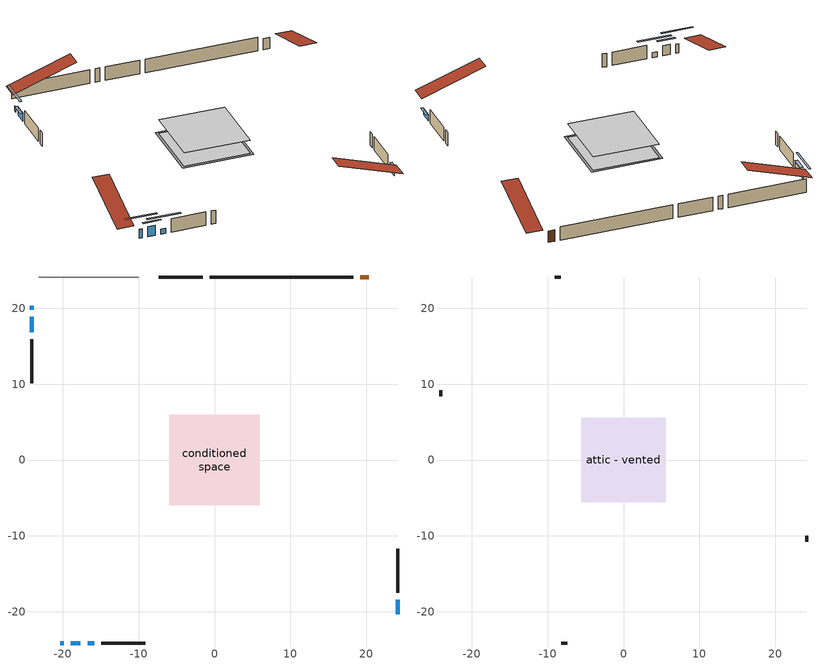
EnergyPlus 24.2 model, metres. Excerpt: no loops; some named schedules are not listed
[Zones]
conditioned space
 floor adiabatic (AdiabaticFloorConstruction): -5.54,-5.54 -5.54,5.54 5.54,5.54 5.54,-5.54 z0
 floor foundation (Slab1 construction): -5.99,-5.99 -5.99,5.99 5.99,5.99 5.99,-5.99 z0
 wall outside (AdiabaticWallConstruction 1): 20.35,24.12 19.24,24.12 z0:2.03
 wall outside (AdiabaticWallConstruction): -20.35,-24.12 -19.86,-24.12 z0:1.6; -24.12,20.35 -24.12,19.81 z0:0.89; 24.12,-20.35 24.12,-18.41 z0:1.09; -18.94,-24.12 -17.66,-24.12 z0:1.83; -16.74,-24.12 -15.87,-24.12 z0:0.86; -24.12,18.89 -24.12,16.85 z0:1.37
 wall outside (Wall2 construction): -1.54,24.12 -7.34,24.12 / -14.94,-24.12 -9.14,-24.12 / -24.12,15.92 -24.12,10.12 / 24.12,-17.49 24.12,-11.68 z0:2.44
 wall othersidecoefficients (Wall1 construction): 18.31,24.12 -0.61,24.12 z0:2.44
 wall adiabatic (Wall4 construction): -9.97,24.12 -23.19,24.12 z0:2.44
 window (WindowConstruction 4): -20.35,-24.12 -19.87,-24.12 z0:1.6
 window (WindowConstruction 5): -24.12,20.35 -24.12,19.81 z0:0.89
 window (WindowConstruction): 24.12,-20.35 24.12,-18.41 z0:1.09
 window (WindowConstruction 1): -18.94,-24.12 -17.67,-24.12 z0:1.83
 window (WindowConstruction 2): -16.74,-24.12 -15.87,-24.12 z0:0.86
 window (WindowConstruction 3): -24.12,18.88 -24.12,16.85 z0:1.37
 door (Door): 20.35,24.12 19.24,24.12 z0:2.03
 ceiling adiabatic (AdiabaticFloorConstruction): 5.54,-5.54 5.54,5.54 -5.54,5.54 -5.54,-5.54 z0
attic - vented
 floor to conditioned space (Floor1 construction Reversed): -5.54,-5.54 -5.54,5.54 5.54,5.54 5.54,-5.54 z2.44
 wall outside (Wall3 construction): -8.27,24.12 -9.04,24.12 / -8.21,-24.12 -7.44,-24.12 / -24.12,9.19 -24.12,8.42 / 24.12,-10.76 24.12,-9.98 z0:2.44
 roof outside (Roof1 construction): 21.28,24.12,2.44 21.28,13.32,6.04 24.12,13.32,6.04 24.12,24.12,2.44; -21.28,-24.12,2.44 -21.28,-13.32,6.04 -24.12,-13.32,6.04 -24.12,-24.12,2.44; -24.12,21.28,2.44 -13.32,21.28,6.04 -13.32,24.12,6.04 -24.12,24.12,2.44; 24.12,-21.28,2.44 13.32,-21.28,6.04 13.32,-24.12,6.04 24.12,-24.12,2.44
shading: -17.42,-24.12 -22.79,-24.12 -22.79,-24.42 -17.42,-24.42 z4.04; -24.12,17.37 -24.12,22.79 -24.42,22.79 -24.42,17.37 z3.33; 24.12,-18.27 24.12,-20.5 24.58,-20.5 24.58,-18.27 z1.24; -16.75,-24.12 -19.85,-24.12 -19.85,-24.42 -16.75,-24.42 z2.74; -13.43,-24.12 -19.18,-24.12 -19.18,-24.42 -13.43,-24.42 z3.3; -24.12,16.7 -24.12,19.03 -24.58,19.03 -24.58,16.7 z1.52
[Building]
Building 1: Terrain=Suburbs
[Site:Location]
Charlottetown AP_PE: Latitude {deg}=46.29; Longitude {deg}=-63.12; Time Zone {hr}=-4; Elevation {m}=48; Keep Site Location Information=Yes
[Site:GroundTemperature:Shallow]
1.81207, -0.126142, -0.281361, 0.638419, 4.33082, 8.00603, 11.1922, 13.2106, 13.3821, 11.7405, 8.63552, 5.07305
[Site:WaterMainsTemperature]
Calculation Method=Schedule; Temperature Schedule=mains temperature schedule
[Material] Roughness=Rough; Thermal Absorptance=0.9
Name | Thickness {m} | Conductivity {W/m-K} | Density {kg/m3} | Specific Heat {J/kg-K} | Solar Absorptance | Visible Absorptance
asphalt or fiberglass shingles | 0.00635 | 0.162714 | 1121.4 | 1465.45 | 0.4 | 0.4
ceiling loosefill ins | 0.0846667 | 0.0480833 | 16.02 | 1046.75 | 0.7 | 0.7
ceiling stud and cavity | 0.1397 | 0.0949009 | 65.682 | 1177.47 | 0.7 | 0.7
concrete 4.0 in. | 0.1016 | 1.803125 | 2242.8 | 837.4 | 0.7 | 0.7
door material | 0.04445 | 0.0451087 | 512.64 | 1214.23 | 0.7 | 0.7
floor covering | 0.0127 | 0.0433444 | 54.468 | 1339.84 | 0.6 | 0.6
floor rigid ins; wall rigid ins 2 | 0.512978 | 0.029427 | 32.04 | 1214.23 | 0.7 | 0.7
floor stud and cavity | 0.1397 | 1.75129 | 37.0049 | 1207.88 | 0.7 | 0.7
furniture material conditioned space 1 | 0.1524 | 0.115458 | 640.8 | 1214.23 | 0.6 | 0.6
gypsum board | 0.0127 | 0.160291 | 801 | 837.4 | 0.6 | 0.6
interior vertical ins | 0.025908 | 0.029427 | 32.04 | 1214.23 | 0.7 | 0.7
osb sheathing 0.5 in. | 0.0127 | 0.115458 | 512.64 | 1214.23 | 0.7 | 0.7
osb sheathing 0.75 in. | 0.01905 | 0.115458 | 512.64 | 1214.23 | 0.7 | 0.7
slab rigid ins | 0.0387967 | 0.029427 | 32.04 | 1214.23 | 0.7 | 0.7
wall rigid ins | 0.051816 | 0.029427 | 32.04 | 1214.23 | 0.4 | 0.4
wall rigid ins 1 | 0.051816 | 0.029427 | 32.04 | 1214.23 | 0.7 | 0.7
wall stud and cavity | 0.1397 | 0.171528 | 139.0536 | 1170.24 | 0.7 | 0.7
wall stud and cavity 1 | 0.1397 | 0.203435 | 139.0536 | 1170.24 | 0.7 | 0.7
wall stud and cavity 2 | 0.0889 | 6.9971 | 50.32683 | 1063.81 | 0.6 | 0.6
wall stud and cavity 3 | 0.1397 | 0.164418 | 139.0536 | 1170.24 | 0.7 | 0.7
wall stud and cavity 4 | 0.0889 | 0.380278 | 52.3479 | 1209.89 | 0.7 | 0.7
wall stud and cavity 5 | 0.0889 | 0.391764 | 83.0341 | 1211.67 | 0.7 | 0.7
wood siding | 0.0254 | 0.102417 | 544.68 | 1172.36 | 0.4 | 0.4
wood siding 1 | 0.00254 | 0.102417 | 544.68 | 1172.36 | 0.4 | 0.4
wood siding 2; wood siding 3 | 0.0254 | 0.102417 | 544.68 | 1172.36 | 0.7 | 0.7
[WindowMaterial:SimpleGlazingSystem]
Name | U-Factor {W/m2-K} | Solar Heat Gain Coefficient
WindowMaterial | 2.9378 | 0.65
WindowMaterial 1 | 2.90259 | 0.68
WindowMaterial 2 | 2.95653 | 0.63
WindowMaterial 3 | 2.89521 | 0.69
WindowMaterial 4 | 2.986628 | 0.61
WindowMaterial 5 | 2.992306 | 0.59
[Construction]
AdiabaticFloorConstruction: floor stud and cavity, floor rigid ins, osb sheathing 0.75 in., floor covering
AdiabaticWallConstruction: wood siding 2, wall rigid ins 2, wall stud and cavity 4, gypsum board
AdiabaticWallConstruction 1: wood siding 3, wall rigid ins 2, wall stud and cavity 4, gypsum board
Door: door material
Floor1 construction Reversed: gypsum board, ceiling stud and cavity, ceiling loosefill ins
furniture construction conditioned space 1: furniture material conditioned space 1
PartitionWallConstruction: gypsum board, wall stud and cavity 5, gypsum board
Roof1 construction: asphalt or fiberglass shingles
Slab1 construction: slab rigid ins, concrete 4.0 in.
Wall1 construction: wall rigid ins, osb sheathing 0.5 in., wall stud and cavity, gypsum board
Wall2 construction: wood siding, wall rigid ins 1, osb sheathing 0.5 in., wall stud and cavity 1, gypsum board
Wall3 construction: wood siding 1, wall stud and cavity 2
Wall4 construction: wall rigid ins, osb sheathing 0.5 in., wall stud and cavity 3, gypsum board
WindowConstruction: WindowMaterial
WindowConstruction 1: WindowMaterial 1
WindowConstruction 2: WindowMaterial 2
WindowConstruction 3: WindowMaterial 3
WindowConstruction 4: WindowMaterial 4
WindowConstruction 5: WindowMaterial 5
[Zone] Multiplier=1; Part of Total Floor Area=Yes
Name | Volume {m3}
attic - vented | 71.8086
conditioned space | 299.7
[Space]
Name | Zone | Volume {m3}
attic - vented 1 | attic - vented | 71.8086
conditioned space 1 | conditioned space | 299.7
[ZoneInfiltration:EffectiveLeakageArea]
infil attic - vented 1: Zone or Space=attic - vented 1; Schedule=Always On Discrete; Effective Air Leakage Area {cm2}=4402.39; Stack Coefficient=0.000419849; Wind Coefficient=1.38442e-05
[ZoneMixing]
whole house fan mix: Zone or Space=attic - vented; Schedule=Always On Continuous; Design Flow Rate Calculation Method=Flow/Zone; Design Flow Rate {m3/s}=0; Source Zone or Space=conditioned space
[SurfaceProperty:ExposedFoundationPerimeter]
Slab1: Exposed Perimeter Calculation Method=TotalExposedPerimeter; Total Exposed Perimeter {m}=34.747
[SurfaceProperty:OtherSideCoefficients]
other non-freezing space: Combined Convective/Radiative Film Coefficient {W/m2-K}=8.35; Constant Temperature Coefficient=1; External Dry-Bulb Temperature Coefficient=0; Ground Temperature Coefficient=0; Wind Speed Coefficient=0; Zone Air Temperature Coefficient=0; Constant Temperature Schedule=other non-freezing space; Previous Other Side Temperature Coefficient=0
[InternalMass] Zone or ZoneList=conditioned space; Space or SpaceList=conditioned space 1
Name | Construction | Surface Area {m2}
furniture mass conditioned space 1 | furniture construction conditioned space 1 | 106.612
partition wall mass | PartitionWallConstruction | 266.53
[Lights]
interior lighting: Zone or ZoneList or Space or SpaceList=conditioned space 1; Schedule=interior lighting schedule; Design Level Calculation Method=LightingLevel; Lighting Level {W}=343.2; Return Air Fraction=0; Fraction Radiant=0.6; Fraction Visible=0.2; Fraction Replaceable=1
[People]
occupants: Zone or ZoneList or Space or SpaceList=conditioned space 1; Number of People Schedule=occupants schedule; Number of People Calculation Method=People; Number of People=3; Fraction Radiant=0.314171; Sensible Heat Fraction=0.56303; Activity Level Schedule=occupants activity schedule; Carbon Dioxide Generation Rate {m3/s-W}=0; Enable ASHRAE 55 Comfort Warnings=No; Mean Radiant Temperature Calculation Type=EnclosureAveraged
[ElectricEquipment] Zone or ZoneList or Space or SpaceList=conditioned space 1; Design Level Calculation Method=EquipmentLevel
Name | Schedule | Design Level {W} | Fraction Latent | Fraction Radiant | Fraction Lost
clothes dryer | clothes dryer schedule | 140.772 | 0.015 | 0.081 | 0.85
clothes washer | clothes washer schedule | 32.1985 | 0.03 | 0.162 | 0.7
cooking range | cooking range schedule | 208.969 | 0.08 | 0.432 | 0.2
dishwasher | dishwasher schedule | 66.8632 | 0.3 | 0.18 | 0.4
fridge | fridge schedule | 72.9452 | 0 | 0.6 | 0
mech vent house fan | mech vent house fan schedule | 21.08 | 0 | 0 | 0.5
mech vent house fan cfis | mech vent house fan cfis schedule | 0 | 0 | 0 | 0
misc plug loads | misc plug loads schedule | 494.7 | 0.045 | 0.513 | 0.1
whole house fan | Always On Discrete | 0 | 0 | 0 | 1
[OtherEquipment] Zone or ZoneList or Space or SpaceList=conditioned space 1; Design Level Calculation Method=EquipmentLevel
Name | Fuel Type | Schedule | Design Level {W} | Fraction Latent | Fraction Radiant | Fraction Lost
clothes dryer 1 | Electricity | clothes dryer schedule | 0 | 0.015 | 0.081 | 0.85
cooking range 1 | Electricity | cooking range schedule | 0 | 0.08 | 0.432 | 0.2
general water use latent | None | general water use schedule | 59.3978 | 1 | 0 | 0
general water use sensible | None | general water use schedule | -58.539 | 0 | 0.6 | 0
mech vent house fan latent load | None | Always On Discrete | 0 | 1 | 0 | 0
mech vent house fan sensible load | None | Always On Discrete | 0 | 0 | 0 | 0
water heater energy adjustment1 | FuelOilNo2 | Always On Discrete | 0.01 | 0 | 0 | 1
[ZoneInfiltration:DesignFlowRate] Zone or ZoneList or Space or SpaceList=conditioned space 1; Schedule=Always On Discrete; Design Flow Rate Calculation Method=Flow/Zone; Design Flow Rate {m3/s}=0
infil flow; natural vent flow; whole house fan flow
[Foundation:Kiva]
Foundation Kiva 1: Initial Indoor Air Temperature {C}=18; Interior Vertical Insulation Material=interior vertical ins; Interior Vertical Insulation Depth {m}=0.1016; Wall Height Above Grade {m}=0.1016; Wall Depth Below Slab {m}=0.2032
[Foundation:Kiva:Settings]
Soil Conductivity {W/m-K}=1.275747; Soil Density {kg/m3}=1842.3; Soil Specific Heat {J/kg-K}=418.7; Ground Solar Absorptivity=0.9; Ground Thermal Absorptivity=0.9; Ground Surface Roughness {m}=0.03; Far-Field Width {m}=40; Deep-Ground Boundary Condition=ZeroFlux; Deep-Ground Depth {m}=40; Minimum Cell Dimension {m}=0.2; Maximum Cell Growth Coefficient=3; Simulation Timestep=Timestep
[Exterior:Lights]
exterior lighting: Schedule=exterior lighting schedule; Design Level {W}=75.6
[EnergyManagementSystem:GlobalVariable]
infil_program_Qfan
infil_program_Qinf
natural_vent_program_Qnv
natural_vent_program_Qwhf
[EnergyManagementSystem:Sensor]
Name | Output:Variable or Output:Meter Index Key | Output:Variable or Output:Meter
airflow_gain | infil flow | Infiltration Sensible Heat Gain Energy
airflow_gain_1 | natural vent flow | Infiltration Sensible Heat Gain Energy
airflow_gain_2 | whole house fan flow | Infiltration Sensible Heat Gain Energy
airflow_loss | infil flow | Infiltration Sensible Heat Loss Energy
airflow_loss_1 | natural vent flow | Infiltration Sensible Heat Loss Energy
airflow_loss_2 | whole house fan flow | Infiltration Sensible Heat Loss Energy
clg_load_cond |  | Cooling:EnergyTransfer:Zone:CONDITIONED SPACE
clg_sp_s; clg_sp_s_1 | cooling setpoint | Schedule Value
clothes_dryer_exhaust_0_sch_s | clothes dryer exhaust 0 schedule | Schedule Value
cool_season | cooling season schedule | Schedule Value
htg_load_cond |  | Heating:EnergyTransfer:Zone:CONDITIONED SPACE
htg_sp_s; htg_sp_s_1 | heating setpoint | Schedule Value
ig_ee_conv | clothes dryer | Electric Equipment Convective Heating Energy
ig_ee_conv_2 | cooking range | Electric Equipment Convective Heating Energy
ig_ee_conv_4 | fridge | Electric Equipment Convective Heating Energy
ig_ee_conv_5 | misc plug loads | Electric Equipment Convective Heating Energy
ig_ee_conv_6 | whole house fan | Electric Equipment Convective Heating Energy
ig_ee_rad | clothes dryer | Electric Equipment Radiant Heating Energy
ig_ee_rad_2 | cooking range | Electric Equipment Radiant Heating Energy
ig_ee_rad_4 | fridge | Electric Equipment Radiant Heating Energy
ig_ee_rad_5 | misc plug loads | Electric Equipment Radiant Heating Energy
ig_ee_rad_6 | whole house fan | Electric Equipment Radiant Heating Energy
ig_lgt_conv | interior lighting | Lights Convective Heating Energy
ig_lgt_rad | interior lighting | Lights Radiant Heating Energy
ig_lgt_vis | interior lighting | Lights Visible Radiation Heating Energy
ig_oe_conv | clothes dryer 1 | Other Equipment Convective Heating Energy
ig_oe_conv_1 | cooking range 1 | Other Equipment Convective Heating Energy
ig_oe_conv_2 | general water use latent | Other Equipment Convective Heating Energy
ig_oe_conv_3 | general water use sensible | Other Equipment Convective Heating Energy
ig_oe_conv_4 | water heater energy adjustment1 | Other Equipment Convective Heating Energy
ig_oe_rad | clothes dryer 1 | Other Equipment Radiant Heating Energy
ig_oe_rad_1 | cooking range 1 | Other Equipment Radiant Heating Energy
ig_oe_rad_2 | general water use latent | Other Equipment Radiant Heating Energy
ig_oe_rad_3 | general water use sensible | Other Equipment Radiant Heating Energy
ig_oe_rad_4 | water heater energy adjustment1 | Other Equipment Radiant Heating Energy
ig_ppl_conv | occupants | People Convective Heating Energy
ig_ppl_rad | occupants | People Radiant Heating Energy
im_conv | furniture mass conditioned space 1 | Surface Inside Face Convection Heat Gain Energy
im_conv_1 | partition wall mass | Surface Inside Face Convection Heat Gain Energy
im_ig | furniture mass conditioned space 1 | Surface Inside Face Internal Gains Radiation Heat Gain Energy
im_ig_1 | partition wall mass | Surface Inside Face Internal Gains Radiation Heat Gain Energy
im_lgt | furniture mass conditioned space 1 | Surface Inside Face Lights Radiation Heat Gain Energy
im_lgt_1 | partition wall mass | Surface Inside Face Lights Radiation Heat Gain Energy
im_sol | furniture mass conditioned space 1 | Surface Inside Face Solar Radiation Heat Gain Energy
im_sol_1 | partition wall mass | Surface Inside Face Solar Radiation Heat Gain Energy
im_surf | furniture mass conditioned space 1 | Surface Inside Face Net Surface Thermal Radiation Heat Gain Energy
im_surf_1 | partition wall mass | Surface Inside Face Net Surface Thermal Radiation Heat Gain Energy
mv_conv | mech vent house fan | Electric Equipment Convective Heating Energy
mv_conv_1 | mech vent house fan cfis | Electric Equipment Convective Heating Energy
mv_conv_2 | mech vent house fan latent load | Other Equipment Convective Heating Energy
mv_conv_3 | mech vent house fan sensible load | Other Equipment Convective Heating Energy
mv_rad | mech vent house fan | Electric Equipment Radiant Heating Energy
mv_rad_1 | mech vent house fan cfis | Electric Equipment Radiant Heating Energy
mv_rad_2 | mech vent house fan latent load | Other Equipment Radiant Heating Energy
mv_rad_3 | mech vent house fan sensible load | Other Equipment Radiant Heating Energy
natural_vent_s | natural vent schedule | Schedule Value
oa_temp |  | Site Outdoor Air Drybulb Temperature
out_pb_s |  | Site Outdoor Air Barometric Pressure
out_wt_s |  | Site Outdoor Air Humidity Ratio
site_vw_s |  | Site Wind Speed
ss_back_out | Window1 | Surface Window Shortwave from Zone Back Out Window Heat Transfer Rate
ss_back_out_1 | Window2 | Surface Window Shortwave from Zone Back Out Window Heat Transfer Rate
ss_back_out_2 | Window3 | Surface Window Shortwave from Zone Back Out Window Heat Transfer Rate
ss_back_out_3 | Window5 | Surface Window Shortwave from Zone Back Out Window Heat Transfer Rate
ss_back_out_4 | Window6 | Surface Window Shortwave from Zone Back Out Window Heat Transfer Rate
ss_back_out_5 | Window7 | Surface Window Shortwave from Zone Back Out Window Heat Transfer Rate
ss_conv | Door1 | Surface Inside Face Convection Heat Gain Energy
ss_conv_1 | Window1 | Surface Inside Face Convection Heat Gain Energy
ss_conv_2 | Window2 | Surface Inside Face Convection Heat Gain Energy
ss_conv_3 | Window3 | Surface Inside Face Convection Heat Gain Energy
ss_conv_4 | Window5 | Surface Inside Face Convection Heat Gain Energy
ss_conv_5 | Window6 | Surface Inside Face Convection Heat Gain Energy
ss_conv_6 | Window7 | Surface Inside Face Convection Heat Gain Energy
ss_ig | Door1 | Surface Inside Face Internal Gains Radiation Heat Gain Energy
ss_ig_1 | Window1 | Surface Inside Face Internal Gains Radiation Heat Gain Energy
ss_ig_2 | Window2 | Surface Inside Face Internal Gains Radiation Heat Gain Energy
ss_ig_3 | Window3 | Surface Inside Face Internal Gains Radiation Heat Gain Energy
ss_ig_4 | Window5 | Surface Inside Face Internal Gains Radiation Heat Gain Energy
ss_ig_5 | Window6 | Surface Inside Face Internal Gains Radiation Heat Gain Energy
ss_ig_6 | Window7 | Surface Inside Face Internal Gains Radiation Heat Gain Energy
ss_lgt | Door1 | Surface Inside Face Lights Radiation Heat Gain Energy
ss_sol | Door1 | Surface Inside Face Solar Radiation Heat Gain Energy
ss_surf | Door1 | Surface Inside Face Net Surface Thermal Radiation Heat Gain Energy
ss_surf_1 | Window1 | Surface Inside Face Net Surface Thermal Radiation Heat Gain Energy
ss_surf_2 | Window2 | Surface Inside Face Net Surface Thermal Radiation Heat Gain Energy
ss_surf_3 | Window3 | Surface Inside Face Net Surface Thermal Radiation Heat Gain Energy
ss_surf_4 | Window5 | Surface Inside Face Net Surface Thermal Radiation Heat Gain Energy
ss_surf_5 | Window6 | Surface Inside Face Net Surface Thermal Radiation Heat Gain Energy
ss_surf_6 | Window7 | Surface Inside Face Net Surface Thermal Radiation Heat Gain Energy
ss_trans_in | Window1 | Surface Window Transmitted Solar Radiation Rate
ss_trans_in_1 | Window2 | Surface Window Transmitted Solar Radiation Rate
ss_trans_in_2 | Window3 | Surface Window Transmitted Solar Radiation Rate
ss_trans_in_3 | Window5 | Surface Window Transmitted Solar Radiation Rate
ss_trans_in_4 | Window6 | Surface Window Transmitted Solar Radiation Rate
ss_trans_in_5 | Window7 | Surface Window Transmitted Solar Radiation Rate
ss_trans_out | Window1 | Surface Inside Face Initial Transmitted Diffuse Transmitted Out Window Solar Radiation Rate
ss_trans_out_1 | Window2 | Surface Inside Face Initial Transmitted Diffuse Transmitted Out Window Solar Radiation Rate
ss_trans_out_2 | Window3 | Surface Inside Face Initial Transmitted Diffuse Transmitted Out Window Solar Radiation Rate
ss_trans_out_3 | Window5 | Surface Inside Face Initial Transmitted Diffuse Transmitted Out Window Solar Radiation Rate
ss_trans_out_4 | Window6 | Surface Inside Face Initial Transmitted Diffuse Transmitted Out Window Solar Radiation Rate
ss_trans_out_5 | Window7 | Surface Inside Face Initial Transmitted Diffuse Transmitted Out Window Solar Radiation Rate
s_conv | Floor1 | Surface Inside Face Convection Heat Gain Energy
s_conv_1 | inferred conditioned ceiling | Surface Inside Face Convection Heat Gain Energy
s_conv_2 | inferred conditioned floor | Surface Inside Face Convection Heat Gain Energy
s_conv_3 | Slab1 | Surface Inside Face Convection Heat Gain Energy
s_conv_4 | Wall1 | Surface Inside Face Convection Heat Gain Energy
s_conv_5 | Wall2:0 | Surface Inside Face Convection Heat Gain Energy
s_conv_6 | Wall2:180 | Surface Inside Face Convection Heat Gain Energy
s_conv_7 | Wall2:270 | Surface Inside Face Convection Heat Gain Energy
s_conv_8 | Wall2:90 | Surface Inside Face Convection Heat Gain Energy
s_conv_9 | Wall4 | Surface Inside Face Convection Heat Gain Energy
s_ig | Floor1 | Surface Inside Face Internal Gains Radiation Heat Gain Energy
s_ig_1 | inferred conditioned ceiling | Surface Inside Face Internal Gains Radiation Heat Gain Energy
s_ig_2 | inferred conditioned floor | Surface Inside Face Internal Gains Radiation Heat Gain Energy
s_ig_3 | Slab1 | Surface Inside Face Internal Gains Radiation Heat Gain Energy
s_ig_4 | Wall1 | Surface Inside Face Internal Gains Radiation Heat Gain Energy
s_ig_5 | Wall2:0 | Surface Inside Face Internal Gains Radiation Heat Gain Energy
s_ig_6 | Wall2:180 | Surface Inside Face Internal Gains Radiation Heat Gain Energy
s_ig_7 | Wall2:270 | Surface Inside Face Internal Gains Radiation Heat Gain Energy
s_ig_8 | Wall2:90 | Surface Inside Face Internal Gains Radiation Heat Gain Energy
s_ig_9 | Wall4 | Surface Inside Face Internal Gains Radiation Heat Gain Energy
s_lgt | Floor1 | Surface Inside Face Lights Radiation Heat Gain Energy
s_lgt_1 | inferred conditioned ceiling | Surface Inside Face Lights Radiation Heat Gain Energy
s_lgt_2 | inferred conditioned floor | Surface Inside Face Lights Radiation Heat Gain Energy
s_lgt_3 | Slab1 | Surface Inside Face Lights Radiation Heat Gain Energy
s_lgt_4 | Wall1 | Surface Inside Face Lights Radiation Heat Gain Energy
s_lgt_5 | Wall2:0 | Surface Inside Face Lights Radiation Heat Gain Energy
s_lgt_6 | Wall2:180 | Surface Inside Face Lights Radiation Heat Gain Energy
s_lgt_7 | Wall2:270 | Surface Inside Face Lights Radiation Heat Gain Energy
s_lgt_8 | Wall2:90 | Surface Inside Face Lights Radiation Heat Gain Energy
s_lgt_9 | Wall4 | Surface Inside Face Lights Radiation Heat Gain Energy
s_sol | Floor1 | Surface Inside Face Solar Radiation Heat Gain Energy
s_sol_1 | inferred conditioned ceiling | Surface Inside Face Solar Radiation Heat Gain Energy
s_sol_2 | inferred conditioned floor | Surface Inside Face Solar Radiation Heat Gain Energy
s_sol_3 | Slab1 | Surface Inside Face Solar Radiation Heat Gain Energy
s_sol_4 | Wall1 | Surface Inside Face Solar Radiation Heat Gain Energy
s_sol_5 | Wall2:0 | Surface Inside Face Solar Radiation Heat Gain Energy
s_sol_6 | Wall2:180 | Surface Inside Face Solar Radiation Heat Gain Energy
s_sol_7 | Wall2:270 | Surface Inside Face Solar Radiation Heat Gain Energy
s_sol_8 | Wall2:90 | Surface Inside Face Solar Radiation Heat Gain Energy
s_sol_9 | Wall4 | Surface Inside Face Solar Radiation Heat Gain Energy
s_surf | Floor1 | Surface Inside Face Net Surface Thermal Radiation Heat Gain Energy
s_surf_1 | inferred conditioned ceiling | Surface Inside Face Net Surface Thermal Radiation Heat Gain Energy
s_surf_2 | inferred conditioned floor | Surface Inside Face Net Surface Thermal Radiation Heat Gain Energy
s_surf_3 | Slab1 | Surface Inside Face Net Surface Thermal Radiation Heat Gain Energy
s_surf_4 | Wall1 | Surface Inside Face Net Surface Thermal Radiation Heat Gain Energy
s_surf_5 | Wall2:0 | Surface Inside Face Net Surface Thermal Radiation Heat Gain Energy
s_surf_6 | Wall2:180 | Surface Inside Face Net Surface Thermal Radiation Heat Gain Energy
s_surf_7 | Wall2:270 | Surface Inside Face Net Surface Thermal Radiation Heat Gain Energy
s_surf_8 | Wall2:90 | Surface Inside Face Net Surface Thermal Radiation Heat Gain Energy
s_surf_9 | Wall4 | Surface Inside Face Net Surface Thermal Radiation Heat Gain Energy
[EnergyManagementSystem:Actuator]
Name | Actuated Component Unique | Actuated Component Type | Actuated Component Control Type
fridge_schedule_act | fridge schedule | Schedule:Constant | Schedule Value
infil_flow_act | infil flow | Zone Infiltration | Air Exchange Flow Rate
mech_vent_house_fan_cfis_act | mech vent house fan cfis | ElectricEquipment | Electricity Rate
mech_vent_house_fan_latent_load_act | mech vent house fan latent load | OtherEquipment | Power Level
mech_vent_house_fan_sensible_load_act | mech vent house fan sensible load | OtherEquipment | Power Level
natural_vent_flow_act | natural vent flow | Zone Infiltration | Air Exchange Flow Rate
other_non_freezing_space_temp_sch | other non-freezing space | Schedule:Constant | Schedule Value
water_heater_ec_adj_act | water heater energy adjustment1 | OtherEquipment | Power Level
whole_house_fan_act | whole house fan | ElectricEquipment | Electricity Rate
whole_house_fan_flow_act | whole house fan flow | Zone Infiltration | Air Exchange Flow Rate
whole_house_fan_mix_act | whole house fan mix | ZoneMixing | Air Exchange Flow Rate
[EnergyManagementSystem:Program]
boiler_hydronic_pump_disaggregate_program: Set boiler_hydronic_pump_primary_htg = boiler_hydronic_pump_s
boiler_hydronic_pump_power_program: Set heating_plr = boiler_plr_s; Set pump_total_eff = boiler_hydronic_pump_rated_mfr / 1000 * 20000.0 / 1.0; Set pump_vfr = boiler_hydronic_pump_mfr_s / 1000; If pump_vfr > 0; Set boiler_hydronic_pump_pressure_rise_act = 1.0 * heating_plr * pump_total_eff / pump_vfr; Else; Set boiler_hydronic_pump_pressure_rise_act = 0; EndIf
